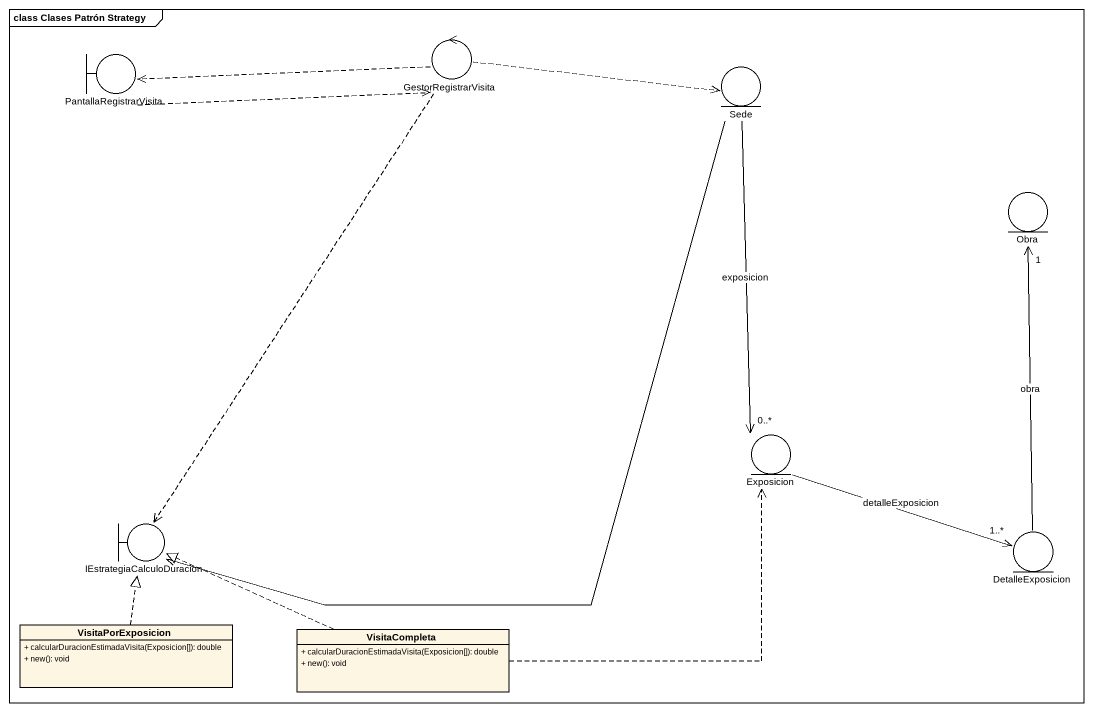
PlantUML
@startuml
mainframe class Clases Patrón Strategy
allowmixing
hide circle
hide empty members
skinparam classAttributeIconSize 0
control GestorRegistrarVisita
boundary PantallaRegistrarVisita
entity Sede
entity Obra
entity Exposicion
boundary IEstrategiaCalculoDuracion
entity DetalleExposicion
class VisitaPorExposicion {
  + calcularDuracionEstimadaVisita(Exposicion[]): double
  + new(): void
}
class VisitaCompleta {
  + calcularDuracionEstimadaVisita(Exposicion[]): double
  + new(): void
}
GestorRegistrarVisita .left.> PantallaRegistrarVisita
GestorRegistrarVisita .right.> Sede
GestorRegistrarVisita ..> IEstrategiaCalculoDuracion
PantallaRegistrarVisita .right.> GestorRegistrarVisita
Sede --> "0..*" Exposicion : exposicion
Sede --> IEstrategiaCalculoDuracion
Exposicion -right-> "1..*" DetalleExposicion : detalleExposicion
DetalleExposicion -up-> "1" Obra : obra
VisitaPorExposicion .up.|> IEstrategiaCalculoDuracion
VisitaCompleta .right.> Exposicion
VisitaCompleta .left.|> IEstrategiaCalculoDuracion
@enduml
